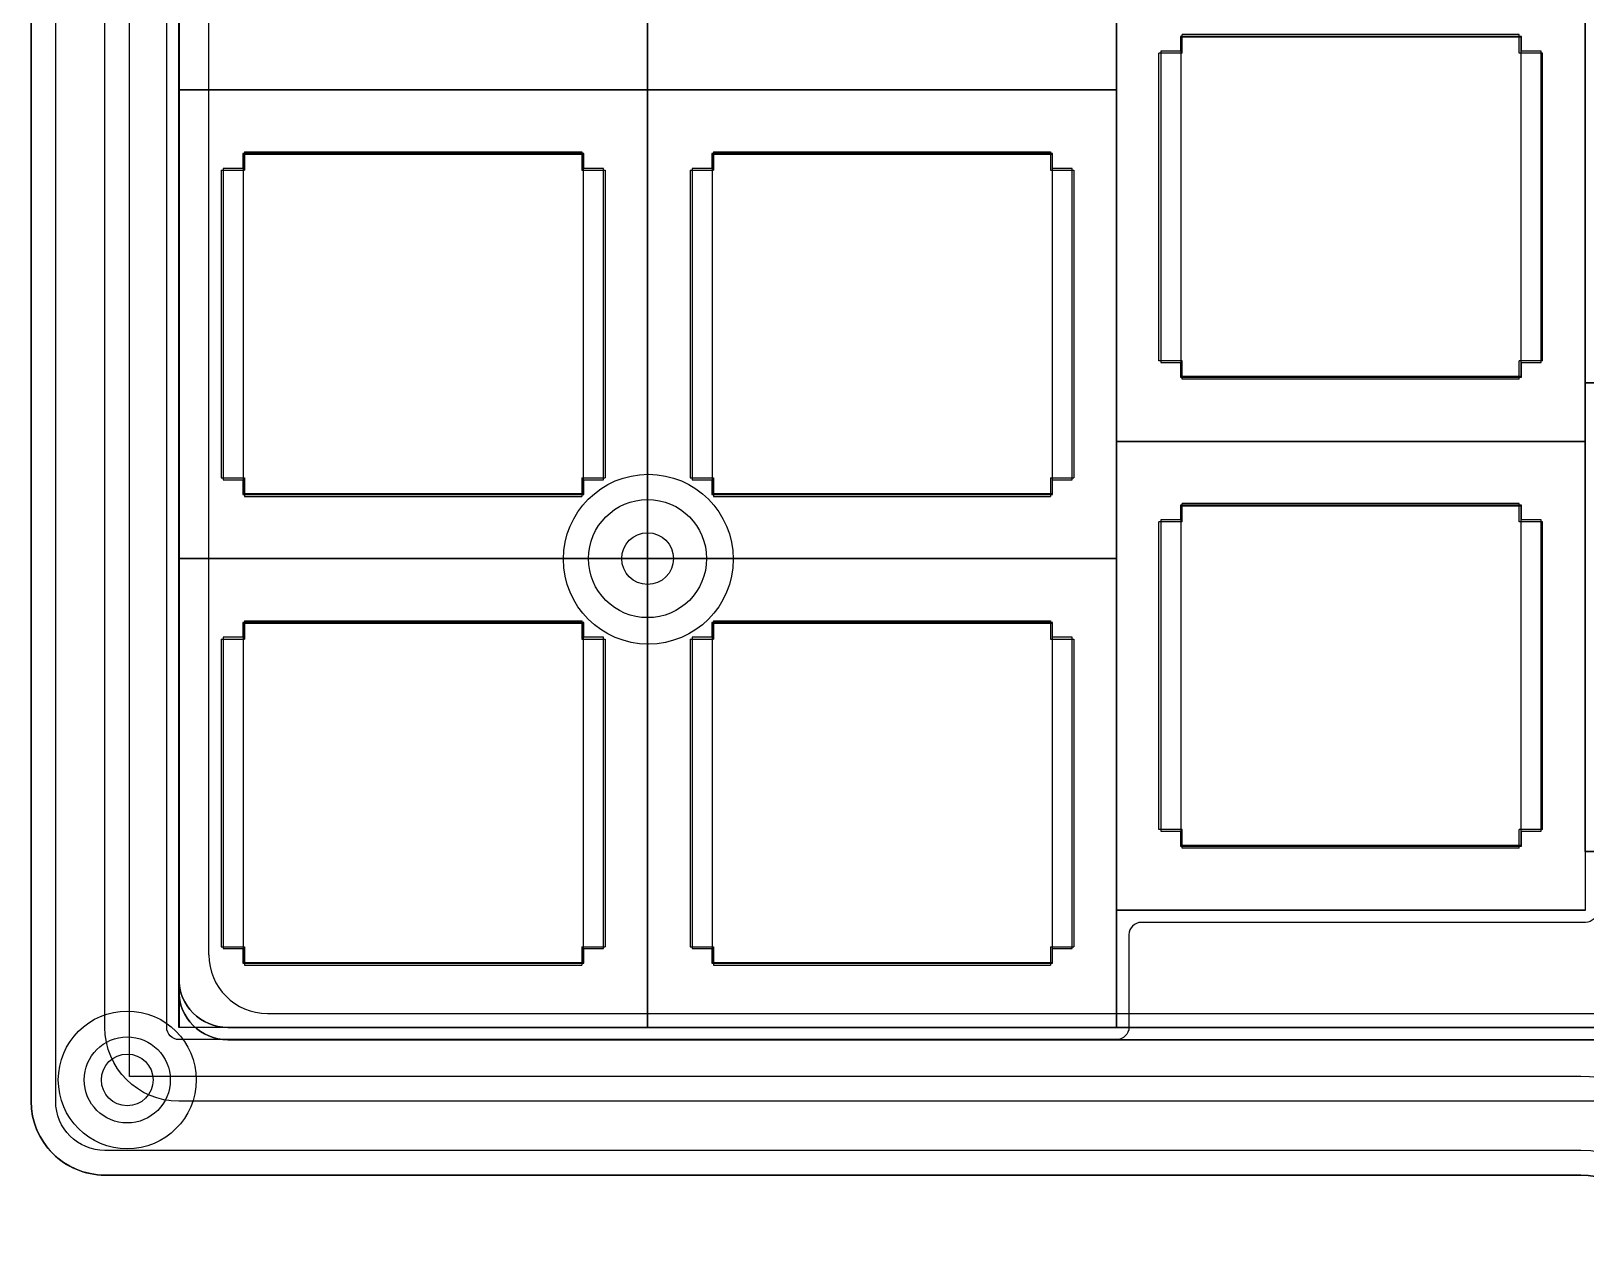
# Model space of a CAD drawing. Extents: x 39 to 193, y 68 to 203.
# Drawn here: x 38.8 to 102, y 99.2 to 148.7 of the extents above; entities that cross this region are included whole.
import ezdxf

# ---------------------------------------------------------------- set-up
doc = ezdxf.new("R2010")
doc.units = 0
doc.layers.add('iris-plate-design-rev2-and-rev3', color=7, linetype='CONTINUOUS')

msp = doc.modelspace()

# ---------------------------------------------------------------- linework, layer by layer
at = {"layer": 'iris-plate-design-rev2-and-rev3', "color": 4}
for p, q in [((38.801462, 186.715254), (38.801462, 105.215828)), ((38.801462, 186.715254), (38.801462, 105.215828)), ((41.801449, 108.215815), (41.801449, 184.415813)), ((44.801507, 109.712334), (44.801507, 182.877032)), ((85.512343, 148.483175), (85.512343, 147.8831)), ((99.362399, 148.483175), (85.512343, 148.483175)), ((85.512343, 148.483175), (85.512343, 147.8831)), ((99.362399, 148.483175), (85.512343, 148.483175)), ((85.512343, 148.483175), (85.512343, 147.8831)), ((99.362399, 148.483175), (85.512343, 148.483175)), ((85.512343, 148.483175), (85.512343, 147.8831)), ((99.362399, 148.483175), (85.512343, 148.483175)), ((99.362399, 147.8831), (99.362399, 148.483175)), ((99.362399, 147.8831), (99.362399, 148.483175)), ((99.362399, 147.8831), (99.362399, 148.483175)), ((99.362399, 147.8831), (99.362399, 148.483175)), ((85.512343, 147.8831), (84.712243, 147.8831)), ((84.712243, 147.8831), (84.712243, 135.233195)), ((85.512343, 147.8831), (84.712243, 147.8831)), ((84.712243, 147.8831), (84.712243, 135.233195)), ((85.512343, 147.8831), (84.712243, 147.8831)), ((84.712243, 147.8831), (84.712243, 135.233195)), ((85.512343, 147.8831), (84.712243, 147.8831)), ((84.712243, 147.8831), (84.712243, 135.233195)), ((100.162499, 147.8831), (99.362399, 147.8831)), ((100.162499, 147.8831), (99.362399, 147.8831)), ((100.162499, 147.8831), (99.362399, 147.8831)), ((100.162499, 147.8831), (99.362399, 147.8831)), ((100.162499, 135.233195), (100.162499, 147.8831)), ((100.162499, 135.233195), (100.162499, 147.8831)), ((100.162499, 135.233195), (100.162499, 147.8831)), ((100.162499, 135.233195), (100.162499, 147.8831)), ((47.412344, 143.721169), (47.412344, 143.121094)), ((61.2624, 143.721169), (47.412344, 143.721169)), ((47.412344, 143.721169), (47.412344, 143.121094)), ((61.2624, 143.721169), (47.412344, 143.721169)), ((47.412344, 143.721169), (47.412344, 143.121094)), ((61.2624, 143.721169), (47.412344, 143.721169)), ((47.412344, 143.721169), (47.412344, 143.121094)), ((61.2624, 143.721169), (47.412344, 143.721169)), ((61.2624, 143.121094), (61.2624, 143.721169)), ((61.2624, 143.121094), (61.2624, 143.721169)), ((61.2624, 143.121094), (61.2624, 143.721169)), ((61.2624, 143.121094), (61.2624, 143.721169)), ((66.462344, 143.721169), (66.462344, 143.121094)), ((80.312399, 143.721169), (66.462344, 143.721169)), ((66.462344, 143.721169), (66.462344, 143.121094)), ((80.312399, 143.721169), (66.462344, 143.721169)), ((66.462344, 143.721169), (66.462344, 143.121094)), ((80.312399, 143.721169), (66.462344, 143.721169)), ((66.462344, 143.721169), (66.462344, 143.121094)), ((80.312399, 143.721169), (66.462344, 143.721169)), ((80.312399, 143.121094), (80.312399, 143.721169)), ((80.312399, 143.121094), (80.312399, 143.721169)), ((80.312399, 143.121094), (80.312399, 143.721169)), ((80.312399, 143.121094), (80.312399, 143.721169)), ((47.412344, 143.121094), (46.612244, 143.121094)), ((46.612244, 143.121094), (46.612244, 130.471189)), ((47.412344, 143.121094), (46.612244, 143.121094)), ((46.612244, 143.121094), (46.612244, 130.471189)), ((47.412344, 143.121094), (46.612244, 143.121094)), ((46.612244, 143.121094), (46.612244, 130.471189)), ((47.412344, 143.121094), (46.612244, 143.121094)), ((46.612244, 143.121094), (46.612244, 130.471189)), ((62.0625, 143.121094), (61.2624, 143.121094)), ((62.0625, 143.121094), (61.2624, 143.121094)), ((62.0625, 143.121094), (61.2624, 143.121094)), ((62.0625, 143.121094), (61.2624, 143.121094)), ((62.0625, 130.471189), (62.0625, 143.121094)), ((62.0625, 130.471189), (62.0625, 143.121094)), ((62.0625, 130.471189), (62.0625, 143.121094)), ((62.0625, 130.471189), (62.0625, 143.121094)), ((66.462344, 143.121094), (65.662244, 143.121094)), ((65.662244, 143.121094), (65.662244, 130.471189)), ((66.462344, 143.121094), (65.662244, 143.121094)), ((65.662244, 143.121094), (65.662244, 130.471189)), ((66.462344, 143.121094), (65.662244, 143.121094)), ((65.662244, 143.121094), (65.662244, 130.471189)), ((66.462344, 143.121094), (65.662244, 143.121094)), ((65.662244, 143.121094), (65.662244, 130.471189)), ((81.112499, 143.121094), (80.312399, 143.121094)), ((81.112499, 143.121094), (80.312399, 143.121094)), ((81.112499, 143.121094), (80.312399, 143.121094)), ((81.112499, 143.121094), (80.312399, 143.121094)), ((81.112499, 130.471189), (81.112499, 143.121094)), ((81.112499, 130.471189), (81.112499, 143.121094)), ((81.112499, 130.471189), (81.112499, 143.121094)), ((81.112499, 130.471189), (81.112499, 143.121094)), ((84.712243, 135.233195), (85.512343, 135.233195)), ((84.712243, 135.233195), (85.512343, 135.233195)), ((84.712243, 135.233195), (85.512343, 135.233195)), ((84.712243, 135.233195), (85.512343, 135.233195)), ((85.512343, 135.233195), (85.512343, 134.63312)), ((85.512343, 135.233195), (85.512343, 134.63312)), ((85.512343, 135.233195), (85.512343, 134.63312)), ((85.512343, 135.233195), (85.512343, 134.63312)), ((99.362399, 134.63312), (99.362399, 135.233195)), ((99.362399, 135.233195), (100.162499, 135.233195)), ((99.362399, 134.63312), (99.362399, 135.233195)), ((99.362399, 135.233195), (100.162499, 135.233195)), ((99.362399, 134.63312), (99.362399, 135.233195)), ((99.362399, 135.233195), (100.162499, 135.233195)), ((99.362399, 134.63312), (99.362399, 135.233195)), ((99.362399, 135.233195), (100.162499, 135.233195)), ((85.512343, 134.63312), (99.362399, 134.63312)), ((85.512343, 134.63312), (99.362399, 134.63312)), ((85.512343, 134.63312), (99.362399, 134.63312)), ((85.512343, 134.63312), (99.362399, 134.63312)), ((46.612244, 130.471189), (47.412344, 130.471189)), ((46.612244, 130.471189), (47.412344, 130.471189)), ((46.612244, 130.471189), (47.412344, 130.471189)), ((46.612244, 130.471189), (47.412344, 130.471189)), ((47.412344, 130.471189), (47.412344, 129.871114)), ((47.412344, 130.471189), (47.412344, 129.871114)), ((47.412344, 130.471189), (47.412344, 129.871114)), ((47.412344, 130.471189), (47.412344, 129.871114)), ((61.2624, 129.871114), (61.2624, 130.471189)), ((61.2624, 130.471189), (62.0625, 130.471189)), ((61.2624, 129.871114), (61.2624, 130.471189)), ((61.2624, 130.471189), (62.0625, 130.471189)), ((61.2624, 129.871114), (61.2624, 130.471189)), ((61.2624, 130.471189), (62.0625, 130.471189)), ((61.2624, 129.871114), (61.2624, 130.471189)), ((61.2624, 130.471189), (62.0625, 130.471189)), ((65.662244, 130.471189), (66.462344, 130.471189)), ((65.662244, 130.471189), (66.462344, 130.471189)), ((65.662244, 130.471189), (66.462344, 130.471189)), ((65.662244, 130.471189), (66.462344, 130.471189)), ((66.462344, 130.471189), (66.462344, 129.871114)), ((66.462344, 130.471189), (66.462344, 129.871114)), ((66.462344, 130.471189), (66.462344, 129.871114)), ((66.462344, 130.471189), (66.462344, 129.871114)), ((80.312399, 129.871114), (80.312399, 130.471189)), ((80.312399, 130.471189), (81.112499, 130.471189)), ((80.312399, 129.871114), (80.312399, 130.471189)), ((80.312399, 130.471189), (81.112499, 130.471189)), ((80.312399, 129.871114), (80.312399, 130.471189)), ((80.312399, 130.471189), (81.112499, 130.471189)), ((80.312399, 129.871114), (80.312399, 130.471189)), ((80.312399, 130.471189), (81.112499, 130.471189)), ((47.412344, 129.871114), (61.2624, 129.871114)), ((47.412344, 129.871114), (61.2624, 129.871114)), ((47.412344, 129.871114), (61.2624, 129.871114)), ((47.412344, 129.871114), (61.2624, 129.871114)), ((66.462344, 129.871114), (80.312399, 129.871114)), ((66.462344, 129.871114), (80.312399, 129.871114)), ((66.462344, 129.871114), (80.312399, 129.871114)), ((66.462344, 129.871114), (80.312399, 129.871114)), ((85.512343, 129.433176), (85.512343, 128.833101)), ((99.362399, 129.433176), (85.512343, 129.433176)), ((85.512343, 129.433176), (85.512343, 128.833101)), ((99.362399, 129.433176), (85.512343, 129.433176)), ((85.512343, 129.433176), (85.512343, 128.833101)), ((99.362399, 129.433176), (85.512343, 129.433176)), ((85.512343, 129.433176), (85.512343, 128.833101)), ((99.362399, 129.433176), (85.512343, 129.433176)), ((99.362399, 128.833101), (99.362399, 129.433176)), ((99.362399, 128.833101), (99.362399, 129.433176)), ((99.362399, 128.833101), (99.362399, 129.433176)), ((99.362399, 128.833101), (99.362399, 129.433176)), ((85.512343, 128.833101), (84.712243, 128.833101)), ((84.712243, 128.833101), (84.712243, 116.183195)), ((85.512343, 128.833101), (84.712243, 128.833101)), ((84.712243, 128.833101), (84.712243, 116.183195)), ((85.512343, 128.833101), (84.712243, 128.833101)), ((84.712243, 128.833101), (84.712243, 116.183195)), ((85.512343, 128.833101), (84.712243, 128.833101)), ((84.712243, 128.833101), (84.712243, 116.183195)), ((100.162499, 128.833101), (99.362399, 128.833101)), ((100.162499, 128.833101), (99.362399, 128.833101)), ((100.162499, 128.833101), (99.362399, 128.833101)), ((100.162499, 128.833101), (99.362399, 128.833101)), ((100.162499, 116.183195), (100.162499, 128.833101)), ((100.162499, 116.183195), (100.162499, 128.833101)), ((100.162499, 116.183195), (100.162499, 128.833101)), ((100.162499, 116.183195), (100.162499, 128.833101)), ((47.412344, 124.67117), (47.412344, 124.071095)), ((61.2624, 124.67117), (47.412344, 124.67117)), ((47.412344, 124.67117), (47.412344, 124.071095)), ((61.2624, 124.67117), (47.412344, 124.67117)), ((47.412344, 124.67117), (47.412344, 124.071095)), ((61.2624, 124.67117), (47.412344, 124.67117)), ((47.412344, 124.67117), (47.412344, 124.071095)), ((61.2624, 124.67117), (47.412344, 124.67117)), ((61.2624, 124.071095), (61.2624, 124.67117)), ((61.2624, 124.071095), (61.2624, 124.67117)), ((61.2624, 124.071095), (61.2624, 124.67117)), ((61.2624, 124.071095), (61.2624, 124.67117)), ((66.462344, 124.67117), (66.462344, 124.071095)), ((80.312399, 124.67117), (66.462344, 124.67117)), ((66.462344, 124.67117), (66.462344, 124.071095)), ((80.312399, 124.67117), (66.462344, 124.67117)), ((66.462344, 124.67117), (66.462344, 124.071095)), ((80.312399, 124.67117), (66.462344, 124.67117)), ((66.462344, 124.67117), (66.462344, 124.071095)), ((80.312399, 124.67117), (66.462344, 124.67117)), ((80.312399, 124.071095), (80.312399, 124.67117)), ((80.312399, 124.071095), (80.312399, 124.67117)), ((80.312399, 124.071095), (80.312399, 124.67117)), ((80.312399, 124.071095), (80.312399, 124.67117)), ((47.412344, 124.071095), (46.612244, 124.071095)), ((46.612244, 124.071095), (46.612244, 111.421189)), ((47.412344, 124.071095), (46.612244, 124.071095)), ((46.612244, 124.071095), (46.612244, 111.421189)), ((47.412344, 124.071095), (46.612244, 124.071095)), ((46.612244, 124.071095), (46.612244, 111.421189)), ((47.412344, 124.071095), (46.612244, 124.071095)), ((46.612244, 124.071095), (46.612244, 111.421189)), ((62.0625, 124.071095), (61.2624, 124.071095)), ((62.0625, 124.071095), (61.2624, 124.071095)), ((62.0625, 124.071095), (61.2624, 124.071095)), ((62.0625, 124.071095), (61.2624, 124.071095)), ((62.0625, 111.421189), (62.0625, 124.071095)), ((62.0625, 111.421189), (62.0625, 124.071095)), ((62.0625, 111.421189), (62.0625, 124.071095)), ((62.0625, 111.421189), (62.0625, 124.071095)), ((66.462344, 124.071095), (65.662244, 124.071095)), ((65.662244, 124.071095), (65.662244, 111.421189)), ((66.462344, 124.071095), (65.662244, 124.071095)), ((65.662244, 124.071095), (65.662244, 111.421189)), ((66.462344, 124.071095), (65.662244, 124.071095)), ((65.662244, 124.071095), (65.662244, 111.421189)), ((66.462344, 124.071095), (65.662244, 124.071095)), ((65.662244, 124.071095), (65.662244, 111.421189)), ((81.112499, 124.071095), (80.312399, 124.071095)), ((81.112499, 124.071095), (80.312399, 124.071095)), ((81.112499, 124.071095), (80.312399, 124.071095)), ((81.112499, 124.071095), (80.312399, 124.071095)), ((81.112499, 111.421189), (81.112499, 124.071095)), ((81.112499, 111.421189), (81.112499, 124.071095)), ((81.112499, 111.421189), (81.112499, 124.071095)), ((81.112499, 111.421189), (81.112499, 124.071095)), ((84.712243, 116.183195), (85.512343, 116.183195)), ((84.712243, 116.183195), (85.512343, 116.183195)), ((84.712243, 116.183195), (85.512343, 116.183195)), ((84.712243, 116.183195), (85.512343, 116.183195)), ((85.512343, 116.183195), (85.512343, 115.58312)), ((85.512343, 116.183195), (85.512343, 115.58312)), ((85.512343, 116.183195), (85.512343, 115.58312)), ((85.512343, 116.183195), (85.512343, 115.58312)), ((99.362399, 115.58312), (99.362399, 116.183195)), ((99.362399, 116.183195), (100.162499, 116.183195)), ((99.362399, 115.58312), (99.362399, 116.183195)), ((99.362399, 116.183195), (100.162499, 116.183195)), ((99.362399, 115.58312), (99.362399, 116.183195)), ((99.362399, 116.183195), (100.162499, 116.183195)), ((99.362399, 115.58312), (99.362399, 116.183195)), ((99.362399, 116.183195), (100.162499, 116.183195)), ((85.512343, 115.58312), (99.362399, 115.58312)), ((85.512343, 115.58312), (99.362399, 115.58312)), ((85.512343, 115.58312), (99.362399, 115.58312)), ((85.512343, 115.58312), (99.362399, 115.58312)), ((46.612244, 111.421189), (47.412344, 111.421189)), ((46.612244, 111.421189), (47.412344, 111.421189)), ((46.612244, 111.421189), (47.412344, 111.421189)), ((46.612244, 111.421189), (47.412344, 111.421189)), ((47.412344, 111.421189), (47.412344, 110.821114)), ((47.412344, 111.421189), (47.412344, 110.821114)), ((47.412344, 111.421189), (47.412344, 110.821114)), ((47.412344, 111.421189), (47.412344, 110.821114)), ((61.2624, 110.821114), (61.2624, 111.421189)), ((61.2624, 111.421189), (62.0625, 111.421189)), ((61.2624, 110.821114), (61.2624, 111.421189)), ((61.2624, 111.421189), (62.0625, 111.421189)), ((61.2624, 110.821114), (61.2624, 111.421189)), ((61.2624, 111.421189), (62.0625, 111.421189)), ((61.2624, 110.821114), (61.2624, 111.421189)), ((61.2624, 111.421189), (62.0625, 111.421189)), ((65.662244, 111.421189), (66.462344, 111.421189)), ((65.662244, 111.421189), (66.462344, 111.421189)), ((65.662244, 111.421189), (66.462344, 111.421189)), ((65.662244, 111.421189), (66.462344, 111.421189)), ((66.462344, 111.421189), (66.462344, 110.821114)), ((66.462344, 111.421189), (66.462344, 110.821114)), ((66.462344, 111.421189), (66.462344, 110.821114)), ((66.462344, 111.421189), (66.462344, 110.821114)), ((80.312399, 110.821114), (80.312399, 111.421189)), ((80.312399, 111.421189), (81.112499, 111.421189)), ((80.312399, 110.821114), (80.312399, 111.421189)), ((80.312399, 111.421189), (81.112499, 111.421189)), ((80.312399, 110.821114), (80.312399, 111.421189)), ((80.312399, 111.421189), (81.112499, 111.421189)), ((80.312399, 110.821114), (80.312399, 111.421189)), ((80.312399, 111.421189), (81.112499, 111.421189)), ((47.412344, 110.821114), (61.2624, 110.821114)), ((47.412344, 110.821114), (61.2624, 110.821114)), ((47.412344, 110.821114), (61.2624, 110.821114)), ((47.412344, 110.821114), (61.2624, 110.821114)), ((66.462344, 110.821114), (80.312399, 110.821114)), ((66.462344, 110.821114), (80.312399, 110.821114)), ((66.462344, 110.821114), (80.312399, 110.821114)), ((66.462344, 110.821114), (80.312399, 110.821114)), ((108.774933, 107.715965), (46.797876, 107.715965)), ((44.458148, 106.082921), (44.458148, 106.082921)), ((104.771223, 105.215793), (44.801471, 105.215793)), ((41.801485, 102.215806), (101.772294, 102.215806)), ((41.801485, 102.215806), (101.772294, 102.215806))]:
    msp.add_line(p, q, dxfattribs=at)
at = {"layer": 'iris-plate-design-rev2-and-rev3', "color": 1}
for p, q in [((38.801462, 186.715254), (38.801462, 105.215828)), ((38.801498, 105.215864), (38.801498, 186.715289)), ((44.801507, 182.877032), (44.801507, 109.712334)), ((44.801507, 182.877032), (44.801507, 110.21222)), ((64.902784, 127.26458), (64.902784, 127.26458)), ((46.797876, 108.215851), (108.774933, 108.215851)), ((46.797876, 107.715965), (108.774933, 107.715965)), ((43.758166, 106.082921), (43.758166, 106.082921)), ((43.758166, 106.082921), (43.758166, 106.082921)), ((41.801485, 102.215806), (101.772294, 102.215806)), ((101.772329, 102.215842), (41.80152, 102.215842))]:
    msp.add_line(p, q, dxfattribs=at)
at = {"layer": 'iris-plate-design-rev2-and-rev3', "color": 5}
for p, q in [((38.801709, 186.715289), (38.801709, 145.965577)), ((44.31238, 108.221072), (44.31238, 184.42107)), ((44.801401, 146.544485), (44.801401, 182.876715)), ((44.801366, 146.315991), (44.801366, 165.36599)), ((44.812407, 165.370964), (44.812407, 146.320965)), ((63.851365, 146.315991), (63.851365, 165.36599)), ((63.851365, 165.36599), (63.851365, 146.315991)), ((82.901365, 165.36599), (82.901365, 146.315991)), ((101.951364, 134.409741), (101.951364, 153.459741)), ((82.901365, 132.028491), (82.901365, 151.078491)), ((101.951364, 151.078491), (101.951364, 132.028491)), ((85.512343, 148.483175), (85.512343, 147.8831)), ((99.362399, 148.483175), (85.512343, 148.483175)), ((85.512343, 148.483175), (85.512343, 147.8831)), ((99.362399, 148.483175), (85.512343, 148.483175)), ((99.362399, 147.8831), (99.362399, 148.483175)), ((99.362399, 147.8831), (99.362399, 148.483175)), ((85.512343, 147.8831), (84.712243, 147.8831)), ((84.712243, 147.8831), (84.712243, 135.233195)), ((85.512343, 147.8831), (84.712243, 147.8831)), ((84.712243, 147.8831), (84.712243, 135.233195)), ((85.53732, 134.658097), (85.53732, 148.458057)), ((85.53732, 148.458057), (99.337281, 148.458057)), ((99.337281, 148.458057), (99.337281, 134.658097)), ((100.162499, 147.8831), (99.362399, 147.8831)), ((100.162499, 147.8831), (99.362399, 147.8831)), ((100.162499, 135.233195), (100.162499, 147.8831)), ((100.162499, 135.233195), (100.162499, 147.8831)), ((38.801709, 145.965577), (38.801709, 105.215864)), ((63.851365, 146.315991), (44.801366, 146.315991)), ((44.801366, 127.265991), (44.801366, 146.315991)), ((44.801366, 146.315991), (63.851365, 146.315991)), ((44.801401, 110.212255), (44.801401, 146.544485)), ((44.812407, 146.320965), (44.812407, 127.270965)), ((82.901365, 146.315991), (63.851365, 146.315991)), ((63.851365, 127.265991), (63.851365, 146.315991)), ((63.851365, 146.315991), (82.901365, 146.315991)), ((63.851365, 146.315991), (63.851365, 127.265991)), ((82.901365, 146.315991), (82.901365, 127.265991)), ((47.412344, 143.721169), (47.412344, 143.121094)), ((61.2624, 143.721169), (47.412344, 143.721169)), ((47.412344, 143.721169), (47.412344, 143.121094)), ((61.2624, 143.721169), (47.412344, 143.721169)), ((47.437321, 129.896302), (47.437321, 143.696263)), ((47.437321, 143.696263), (61.237282, 143.696263)), ((61.237282, 143.696263), (61.237282, 129.896302)), ((61.2624, 143.121094), (61.2624, 143.721169)), ((61.2624, 143.121094), (61.2624, 143.721169)), ((66.462344, 143.721169), (66.462344, 143.121094)), ((80.312399, 143.721169), (66.462344, 143.721169)), ((66.462344, 143.721169), (66.462344, 143.121094)), ((80.312399, 143.721169), (66.462344, 143.721169)), ((66.487321, 129.896302), (66.487321, 143.696263)), ((66.487321, 143.696263), (80.287281, 143.696263)), ((80.287281, 143.696263), (80.287281, 129.896302)), ((80.312399, 143.121094), (80.312399, 143.721169)), ((80.312399, 143.121094), (80.312399, 143.721169)), ((47.412344, 143.121094), (46.612244, 143.121094)), ((46.612244, 143.121094), (46.612244, 130.471189)), ((47.412344, 143.121094), (46.612244, 143.121094)), ((46.612244, 143.121094), (46.612244, 130.471189)), ((62.0625, 143.121094), (61.2624, 143.121094)), ((62.0625, 143.121094), (61.2624, 143.121094)), ((62.0625, 130.471189), (62.0625, 143.121094)), ((62.0625, 130.471189), (62.0625, 143.121094)), ((66.462344, 143.121094), (65.662244, 143.121094)), ((65.662244, 143.121094), (65.662244, 130.471189)), ((66.462344, 143.121094), (65.662244, 143.121094)), ((65.662244, 143.121094), (65.662244, 130.471189)), ((81.112499, 143.121094), (80.312399, 143.121094)), ((81.112499, 143.121094), (80.312399, 143.121094)), ((81.112499, 130.471189), (81.112499, 143.121094)), ((81.112499, 130.471189), (81.112499, 143.121094)), ((84.712243, 135.233195), (85.512343, 135.233195)), ((84.712243, 135.233195), (85.512343, 135.233195)), ((85.512343, 135.233195), (85.512343, 134.63312)), ((85.512343, 135.233195), (85.512343, 134.63312)), ((99.362399, 134.63312), (99.362399, 135.233195)), ((99.362399, 135.233195), (100.162499, 135.233195)), ((99.362399, 134.63312), (99.362399, 135.233195)), ((99.362399, 135.233195), (100.162499, 135.233195)), ((85.512343, 134.63312), (99.362399, 134.63312)), ((85.512343, 134.63312), (99.362399, 134.63312)), ((99.337281, 134.658097), (85.53732, 134.658097)), ((121.001364, 134.409741), (101.951364, 134.409741)), ((101.951364, 115.359742), (101.951364, 134.409741)), ((101.951364, 134.409741), (121.001364, 134.409741)), ((101.951364, 132.028491), (82.901365, 132.028491)), ((82.901365, 112.978492), (82.901365, 132.028491)), ((82.901365, 132.028491), (101.951364, 132.028491)), ((101.951364, 132.028491), (101.951364, 112.978492)), ((46.612244, 130.471189), (47.412344, 130.471189)), ((46.612244, 130.471189), (47.412344, 130.471189)), ((47.412344, 130.471189), (47.412344, 129.871114)), ((47.412344, 130.471189), (47.412344, 129.871114)), ((61.2624, 129.871114), (61.2624, 130.471189)), ((61.2624, 130.471189), (62.0625, 130.471189)), ((61.2624, 129.871114), (61.2624, 130.471189)), ((61.2624, 130.471189), (62.0625, 130.471189)), ((65.662244, 130.471189), (66.462344, 130.471189)), ((65.662244, 130.471189), (66.462344, 130.471189)), ((66.462344, 130.471189), (66.462344, 129.871114)), ((66.462344, 130.471189), (66.462344, 129.871114)), ((80.312399, 129.871114), (80.312399, 130.471189)), ((80.312399, 130.471189), (81.112499, 130.471189)), ((80.312399, 129.871114), (80.312399, 130.471189)), ((80.312399, 130.471189), (81.112499, 130.471189)), ((47.412344, 129.871114), (61.2624, 129.871114)), ((47.412344, 129.871114), (61.2624, 129.871114)), ((61.237282, 129.896302), (47.437321, 129.896302)), ((66.462344, 129.871114), (80.312399, 129.871114)), ((66.462344, 129.871114), (80.312399, 129.871114)), ((80.287281, 129.896302), (66.487321, 129.896302)), ((85.512343, 129.433176), (85.512343, 128.833101)), ((99.362399, 129.433176), (85.512343, 129.433176)), ((85.512343, 129.433176), (85.512343, 128.833101)), ((99.362399, 129.433176), (85.512343, 129.433176)), ((85.53732, 115.608097), (85.53732, 129.408058)), ((85.53732, 129.408058), (99.337281, 129.408058)), ((99.337281, 129.408058), (99.337281, 115.608097)), ((99.362399, 128.833101), (99.362399, 129.433176)), ((99.362399, 128.833101), (99.362399, 129.433176)), ((85.512343, 128.833101), (84.712243, 128.833101)), ((84.712243, 128.833101), (84.712243, 116.183195)), ((85.512343, 128.833101), (84.712243, 128.833101)), ((84.712243, 128.833101), (84.712243, 116.183195)), ((100.162499, 128.833101), (99.362399, 128.833101)), ((100.162499, 128.833101), (99.362399, 128.833101)), ((100.162499, 116.183195), (100.162499, 128.833101)), ((100.162499, 116.183195), (100.162499, 128.833101)), ((44.801366, 108.215992), (44.801366, 127.265991)), ((44.801366, 127.265991), (63.851365, 127.265991)), ((63.851365, 127.265991), (44.801366, 127.265991)), ((44.812407, 127.270965), (44.812407, 108.220966)), ((63.851365, 127.265991), (63.851365, 108.215992)), ((82.901365, 127.265991), (63.851365, 127.265991)), ((63.851365, 108.215992), (63.851365, 127.265991)), ((63.851365, 127.265991), (82.901365, 127.265991)), ((82.901365, 127.265991), (82.901365, 108.215992)), ((47.412344, 124.67117), (47.412344, 124.071095)), ((61.2624, 124.67117), (47.412344, 124.67117)), ((47.412344, 124.67117), (47.412344, 124.071095)), ((61.2624, 124.67117), (47.412344, 124.67117)), ((47.437321, 110.846303), (47.437321, 124.646264)), ((47.437321, 124.646264), (61.237282, 124.646264)), ((61.237282, 124.646264), (61.237282, 110.846303)), ((61.2624, 124.071095), (61.2624, 124.67117)), ((61.2624, 124.071095), (61.2624, 124.67117)), ((66.462344, 124.67117), (66.462344, 124.071095)), ((80.312399, 124.67117), (66.462344, 124.67117)), ((66.462344, 124.67117), (66.462344, 124.071095)), ((80.312399, 124.67117), (66.462344, 124.67117)), ((66.487321, 110.846303), (66.487321, 124.646264)), ((66.487321, 124.646264), (80.287281, 124.646264)), ((80.287281, 124.646264), (80.287281, 110.846303)), ((80.312399, 124.071095), (80.312399, 124.67117)), ((80.312399, 124.071095), (80.312399, 124.67117)), ((47.412344, 124.071095), (46.612244, 124.071095)), ((46.612244, 124.071095), (46.612244, 111.421189)), ((47.412344, 124.071095), (46.612244, 124.071095)), ((46.612244, 124.071095), (46.612244, 111.421189)), ((62.0625, 124.071095), (61.2624, 124.071095)), ((62.0625, 124.071095), (61.2624, 124.071095)), ((62.0625, 111.421189), (62.0625, 124.071095)), ((62.0625, 111.421189), (62.0625, 124.071095)), ((66.462344, 124.071095), (65.662244, 124.071095)), ((65.662244, 124.071095), (65.662244, 111.421189)), ((66.462344, 124.071095), (65.662244, 124.071095)), ((65.662244, 124.071095), (65.662244, 111.421189)), ((81.112499, 124.071095), (80.312399, 124.071095)), ((81.112499, 124.071095), (80.312399, 124.071095)), ((81.112499, 111.421189), (81.112499, 124.071095)), ((81.112499, 111.421189), (81.112499, 124.071095)), ((84.712243, 116.183195), (85.512343, 116.183195)), ((84.712243, 116.183195), (85.512343, 116.183195)), ((85.512343, 116.183195), (85.512343, 115.58312)), ((85.512343, 116.183195), (85.512343, 115.58312)), ((99.362399, 115.58312), (99.362399, 116.183195)), ((99.362399, 116.183195), (100.162499, 116.183195)), ((99.362399, 115.58312), (99.362399, 116.183195)), ((99.362399, 116.183195), (100.162499, 116.183195)), ((85.512343, 115.58312), (99.362399, 115.58312)), ((85.512343, 115.58312), (99.362399, 115.58312)), ((99.337281, 115.608097), (85.53732, 115.608097)), ((121.001364, 115.359742), (101.951364, 115.359742)), ((101.962406, 112.983113), (101.962406, 115.364363)), ((101.962406, 115.364363), (121.012406, 115.364363)), ((101.951364, 112.978492), (82.901365, 112.978492)), ((82.912407, 108.220966), (82.912407, 112.983113)), ((82.912407, 112.983113), (101.962406, 112.983113)), ((101.962618, 112.48298), (83.91239, 112.48298)), ((83.412504, 111.983094), (83.412504, 108.221072)), ((46.612244, 111.421189), (47.412344, 111.421189)), ((46.612244, 111.421189), (47.412344, 111.421189)), ((47.412344, 111.421189), (47.412344, 110.821114)), ((47.412344, 111.421189), (47.412344, 110.821114)), ((61.2624, 110.821114), (61.2624, 111.421189)), ((61.2624, 111.421189), (62.0625, 111.421189)), ((61.2624, 110.821114), (61.2624, 111.421189)), ((61.2624, 111.421189), (62.0625, 111.421189)), ((65.662244, 111.421189), (66.462344, 111.421189)), ((65.662244, 111.421189), (66.462344, 111.421189)), ((66.462344, 111.421189), (66.462344, 110.821114)), ((66.462344, 111.421189), (66.462344, 110.821114)), ((80.312399, 110.821114), (80.312399, 111.421189)), ((80.312399, 111.421189), (81.112499, 111.421189)), ((80.312399, 110.821114), (80.312399, 111.421189)), ((80.312399, 111.421189), (81.112499, 111.421189)), ((47.412344, 110.821114), (61.2624, 110.821114)), ((47.412344, 110.821114), (61.2624, 110.821114)), ((61.237282, 110.846303), (47.437321, 110.846303)), ((66.462344, 110.821114), (80.312399, 110.821114)), ((66.462344, 110.821114), (80.312399, 110.821114)), ((80.287281, 110.846303), (66.487321, 110.846303)), ((44.31238, 108.221072), (44.31238, 108.221072)), ((63.851365, 108.215992), (44.801366, 108.215992)), ((44.812407, 108.220966), (63.862407, 108.220966)), ((77.786475, 108.215886), (46.79777, 108.215886)), ((82.901365, 108.215992), (63.851365, 108.215992)), ((63.862407, 108.220966), (82.912407, 108.220966)), ((108.774827, 108.215886), (77.786475, 108.215886)), ((82.912618, 107.721186), (44.812266, 107.721186)), ((41.801731, 102.215842), (71.787136, 102.215842)), ((71.787136, 102.215842), (101.772541, 102.215842))]:
    msp.add_line(p, q, dxfattribs=at)
at = {"layer": 'iris-plate-design-rev2-and-rev3', "color": 2}
for p, q in [((39.801623, 105.215828), (39.801623, 186.715254)), ((101.772329, 103.215931), (41.80152, 103.215931))]:
    msp.add_line(p, q, dxfattribs=at)
at = {"layer": 'iris-plate-design-rev2-and-rev3', "color": 3}
for p, q in [((42.801574, 106.215953), (42.801574, 185.948668)), ((46.022541, 111.168354), (46.022541, 180.223191)), ((99.275615, 148.55359), (85.577255, 148.55359)), ((85.577396, 147.80429), (85.577396, 148.55359)), ((99.275615, 147.80429), (99.275615, 148.55359)), ((85.577396, 147.80429), (84.627365, 147.80429)), ((84.627436, 135.30241), (84.627436, 147.804149)), ((100.225575, 147.80429), (99.275545, 147.80429)), ((100.225575, 135.30241), (100.225575, 147.804149)), ((47.477397, 143.79109), (47.477397, 143.04179)), ((47.477397, 143.79109), (61.175757, 143.79109)), ((61.175616, 143.79109), (61.175616, 143.04179)), ((66.527396, 143.79109), (66.527396, 143.04179)), ((66.527396, 143.79109), (80.225757, 143.79109)), ((80.225616, 143.79109), (80.225616, 143.04179)), ((46.527437, 143.04179), (47.477467, 143.04179)), ((46.527437, 143.04179), (46.527437, 130.540051)), ((61.175616, 143.04179), (62.125647, 143.04179)), ((62.125576, 143.04179), (62.125576, 130.540051)), ((65.577436, 143.04179), (66.527467, 143.04179)), ((65.577436, 143.04179), (65.577436, 130.540051)), ((80.225616, 143.04179), (81.175646, 143.04179)), ((81.175576, 143.04179), (81.175576, 130.540051)), ((85.577396, 135.30241), (84.627365, 135.30241)), ((85.577396, 134.55311), (85.577396, 135.30241)), ((100.225575, 135.30241), (99.275545, 135.30241)), ((99.275615, 134.55311), (99.275615, 135.30241)), ((99.275615, 134.55311), (85.577255, 134.55311)), ((46.527437, 130.53991), (47.477467, 130.53991)), ((47.477397, 130.53991), (47.477397, 129.79061)), ((61.175616, 130.53991), (61.175616, 129.79061)), ((61.175616, 130.53991), (62.125647, 130.53991)), ((63.883821, 130.690193), (63.883821, 130.690193)), ((65.577436, 130.53991), (66.527467, 130.53991)), ((66.527396, 130.53991), (66.527396, 129.79061)), ((80.225616, 130.53991), (80.225616, 129.79061)), ((80.225616, 130.53991), (81.175646, 130.53991)), ((47.477397, 129.79061), (61.175757, 129.79061)), ((66.527396, 129.79061), (80.225757, 129.79061)), ((99.275615, 129.50359), (85.577255, 129.50359)), ((85.577396, 128.75429), (85.577396, 129.50359)), ((99.275615, 128.75429), (99.275615, 129.50359)), ((85.577396, 128.75429), (84.627365, 128.75429)), ((84.627436, 116.25241), (84.627436, 128.754149)), ((100.225575, 128.75429), (99.275545, 128.75429)), ((100.225575, 116.25241), (100.225575, 128.754149)), ((47.477397, 124.74109), (47.477397, 123.99179)), ((47.477397, 124.74109), (61.175757, 124.74109)), ((61.175616, 124.74109), (61.175616, 123.99179)), ((66.527396, 124.74109), (66.527396, 123.99179)), ((66.527396, 124.74109), (80.225757, 124.74109)), ((80.225616, 124.74109), (80.225616, 123.99179)), ((46.527437, 123.99179), (47.477467, 123.99179)), ((46.527437, 123.99179), (46.527437, 111.490052)), ((61.175616, 123.99179), (62.125647, 123.99179)), ((62.125576, 123.99179), (62.125576, 111.490052)), ((65.577436, 123.99179), (66.527467, 123.99179)), ((65.577436, 123.99179), (65.577436, 111.490052)), ((80.225616, 123.99179), (81.175646, 123.99179)), ((81.175576, 123.99179), (81.175576, 111.490052)), ((85.577396, 116.25241), (84.627365, 116.25241)), ((85.577396, 115.50311), (85.577396, 116.25241)), ((100.225575, 116.25241), (99.275545, 116.25241)), ((99.275615, 115.50311), (99.275615, 116.25241)), ((99.275615, 115.50311), (85.577255, 115.50311)), ((46.527437, 111.489911), (47.477467, 111.489911)), ((47.477397, 111.489911), (47.477397, 110.740611)), ((61.175616, 111.489911), (61.175616, 110.740611)), ((61.175616, 111.489911), (62.125647, 111.489911)), ((65.577436, 111.489911), (66.527467, 111.489911)), ((66.527396, 111.489911), (66.527396, 110.740611)), ((80.225616, 111.489911), (80.225616, 110.740611)), ((80.225616, 111.489911), (81.175646, 111.489911)), ((47.477397, 110.740611), (61.175757, 110.740611)), ((66.527396, 110.740611), (80.225757, 110.740611)), ((48.405061, 108.785834), (109.126229, 108.785834)), ((101.772259, 106.215953), (42.801574, 106.215953)), ((45.508156, 106.082921), (45.508156, 106.082921))]:
    msp.add_line(p, q, dxfattribs=at)
at = {"layer": 'iris-plate-design-rev2-and-rev3', "color": 7}
for p, q in [((46.022541, 111.168354), (46.022541, 180.223191)), ((99.275615, 148.55359), (85.577255, 148.55359)), ((85.577396, 147.80429), (85.577396, 148.55359)), ((99.275615, 147.80429), (99.275615, 148.55359)), ((85.577396, 147.80429), (84.627365, 147.80429)), ((84.627436, 135.30241), (84.627436, 147.804149)), ((100.225575, 147.80429), (99.275545, 147.80429)), ((100.225575, 135.30241), (100.225575, 147.804149)), ((47.477397, 143.79109), (47.477397, 143.04179)), ((47.477397, 143.79109), (61.175757, 143.79109)), ((61.175616, 143.79109), (61.175616, 143.04179)), ((66.527396, 143.79109), (66.527396, 143.04179)), ((66.527396, 143.79109), (80.225757, 143.79109)), ((80.225616, 143.79109), (80.225616, 143.04179)), ((46.527437, 143.04179), (47.477467, 143.04179)), ((46.527437, 143.04179), (46.527437, 130.540051)), ((61.175616, 143.04179), (62.125647, 143.04179)), ((62.125576, 143.04179), (62.125576, 130.540051)), ((65.577436, 143.04179), (66.527467, 143.04179)), ((65.577436, 143.04179), (65.577436, 130.540051)), ((80.225616, 143.04179), (81.175646, 143.04179)), ((81.175576, 143.04179), (81.175576, 130.540051)), ((85.577396, 135.30241), (84.627365, 135.30241)), ((85.577396, 134.55311), (85.577396, 135.30241)), ((100.225575, 135.30241), (99.275545, 135.30241)), ((99.275615, 134.55311), (99.275615, 135.30241)), ((99.275615, 134.55311), (85.577255, 134.55311)), ((46.527437, 130.53991), (47.477467, 130.53991)), ((47.477397, 130.53991), (47.477397, 129.79061)), ((61.175616, 130.53991), (61.175616, 129.79061)), ((61.175616, 130.53991), (62.125647, 130.53991)), ((65.577436, 130.53991), (66.527467, 130.53991)), ((66.527396, 130.53991), (66.527396, 129.79061)), ((80.225616, 130.53991), (80.225616, 129.79061)), ((80.225616, 130.53991), (81.175646, 130.53991)), ((47.477397, 129.79061), (61.175757, 129.79061)), ((66.527396, 129.79061), (80.225757, 129.79061)), ((99.275615, 129.50359), (85.577255, 129.50359)), ((85.577396, 128.75429), (85.577396, 129.50359)), ((99.275615, 128.75429), (99.275615, 129.50359)), ((85.577396, 128.75429), (84.627365, 128.75429)), ((84.627436, 116.25241), (84.627436, 128.754149)), ((100.225575, 128.75429), (99.275545, 128.75429)), ((100.225575, 116.25241), (100.225575, 128.754149)), ((47.477397, 124.74109), (47.477397, 123.99179)), ((47.477397, 124.74109), (61.175757, 124.74109)), ((61.175616, 124.74109), (61.175616, 123.99179)), ((66.527396, 124.74109), (66.527396, 123.99179)), ((66.527396, 124.74109), (80.225757, 124.74109)), ((80.225616, 124.74109), (80.225616, 123.99179)), ((46.527437, 123.99179), (47.477467, 123.99179)), ((46.527437, 123.99179), (46.527437, 111.490052)), ((61.175616, 123.99179), (62.125647, 123.99179)), ((62.125576, 123.99179), (62.125576, 111.490052)), ((65.577436, 123.99179), (66.527467, 123.99179)), ((65.577436, 123.99179), (65.577436, 111.490052)), ((80.225616, 123.99179), (81.175646, 123.99179)), ((81.175576, 123.99179), (81.175576, 111.490052)), ((85.577396, 116.25241), (84.627365, 116.25241)), ((85.577396, 115.50311), (85.577396, 116.25241)), ((100.225575, 116.25241), (99.275545, 116.25241)), ((99.275615, 115.50311), (99.275615, 116.25241)), ((99.275615, 115.50311), (85.577255, 115.50311)), ((46.527437, 111.489911), (47.477467, 111.489911)), ((47.477397, 111.489911), (47.477397, 110.740611)), ((61.175616, 111.489911), (61.175616, 110.740611)), ((61.175616, 111.489911), (62.125647, 111.489911)), ((65.577436, 111.489911), (66.527467, 111.489911)), ((66.527396, 111.489911), (66.527396, 110.740611)), ((80.225616, 111.489911), (80.225616, 110.740611)), ((80.225616, 111.489911), (81.175646, 111.489911)), ((47.477397, 110.740611), (61.175757, 110.740611)), ((66.527396, 110.740611), (80.225757, 110.740611)), ((48.405061, 108.785834), (109.126229, 108.785834))]:
    msp.add_line(p, q, dxfattribs=at)
for points in [[(60.433654, 127.240027), (60.433654, 129.145732), (61.978468, 130.690193), (63.883821, 130.690193)], [(63.883821, 130.690193), (65.789173, 130.690193), (67.333987, 129.145732), (67.333987, 127.240027)], [(61.452829, 127.264651), (61.452829, 128.590037), (62.52739, 129.664598), (63.852776, 129.664598)], [(63.852776, 129.664598), (65.178162, 129.664598), (66.252723, 128.590037), (66.252723, 127.264651)], [(63.883821, 123.790213), (61.978468, 123.790213), (60.433654, 125.334674), (60.433654, 127.240027)], [(63.852776, 124.864704), (62.52739, 124.864704), (61.452829, 125.939265), (61.452829, 127.264651)], [(66.252723, 127.264651), (66.252723, 125.939265), (65.178162, 124.864704), (63.852776, 124.864704)], [(67.333987, 127.240027), (67.333987, 125.334674), (65.789173, 123.790213), (63.883821, 123.790213)], [(46.024305, 111.166554), (46.024305, 109.851399), (47.090399, 108.785305), (48.405555, 108.785305)]]:
    msp.add_open_spline(points, degree=3, dxfattribs=at)
at = {"layer": 'iris-plate-design-rev2-and-rev3', "color": 3}
for points in [[(60.433654, 127.240027), (60.433654, 129.145732), (61.978468, 130.690193), (63.883821, 130.690193)], [(63.883821, 130.690193), (65.789173, 130.690193), (67.333987, 129.145732), (67.333987, 127.240027)], [(63.883821, 123.790213), (61.978468, 123.790213), (60.433654, 125.334674), (60.433654, 127.240027)], [(67.333987, 127.240027), (67.333987, 125.334674), (65.789173, 123.790213), (63.883821, 123.790213)], [(46.024305, 111.166554), (46.024305, 109.851399), (47.090399, 108.785305), (48.405555, 108.785305)], [(39.908162, 106.082921), (39.908162, 107.629499), (41.161934, 108.882918), (42.708159, 108.882918)], [(42.708159, 108.882918), (44.254384, 108.882918), (45.508156, 107.629499), (45.508156, 106.082921)], [(108.771017, 99.217195), (108.771017, 103.076231), (105.631295, 106.215953), (101.772259, 106.215953)], [(42.708159, 103.282924), (41.161934, 103.282924), (39.908162, 104.536696), (39.908162, 106.082921)], [(45.508156, 106.082921), (45.508156, 104.536696), (44.254384, 103.282924), (42.708159, 103.282924)]]:
    msp.add_open_spline(points, degree=3, dxfattribs=at)
at = {"layer": 'iris-plate-design-rev2-and-rev3', "color": 1}
for points in [[(62.802698, 127.26458), (62.802698, 127.844547), (63.272951, 128.314447), (63.852917, 128.314447)], [(63.852917, 128.314447), (64.432531, 128.314447), (64.902784, 127.844547), (64.902784, 127.26458)], [(63.852917, 126.214714), (63.272951, 126.214714), (62.802698, 126.684613), (62.802698, 127.26458)], [(64.902784, 127.26458), (64.902784, 126.684613), (64.432531, 126.214714), (63.852917, 126.214714)], [(44.801507, 110.21222), (44.801507, 109.109789), (45.695446, 108.215851), (46.797876, 108.215851)], [(44.801507, 109.712334), (44.801507, 108.609551), (45.695446, 107.715965), (46.797876, 107.715965)], [(41.65808, 106.082921), (41.65808, 106.662888), (42.128333, 107.132788), (42.7083, 107.132788)], [(41.65808, 106.082921), (41.65808, 106.662888), (42.128333, 107.132788), (42.7083, 107.132788)], [(42.7083, 107.132788), (43.287914, 107.132788), (43.758166, 106.662888), (43.758166, 106.082921)], [(42.7083, 107.132788), (43.287914, 107.132788), (43.758166, 106.662888), (43.758166, 106.082921)], [(42.7083, 105.033054), (42.128333, 105.033054), (41.65808, 105.502954), (41.65808, 106.082921)], [(42.7083, 105.033054), (42.128333, 105.033054), (41.65808, 105.502954), (41.65808, 106.082921)], [(43.758166, 106.082921), (43.758166, 105.502954), (43.287914, 105.033054), (42.7083, 105.033054)], [(43.758166, 106.082921), (43.758166, 105.502954), (43.287914, 105.033054), (42.7083, 105.033054)], [(38.801462, 105.215828), (38.801462, 103.558831), (40.14484, 102.215806), (41.801485, 102.215806)], [(41.80152, 102.215842), (40.144875, 102.215842), (38.801498, 103.558867), (38.801498, 105.215864)], [(101.772294, 102.215806), (103.428586, 102.215806), (104.770905, 100.873134), (104.770905, 99.217195)], [(104.77094, 99.217231), (104.77094, 100.873169), (103.428621, 102.215842), (101.772329, 102.215842)]]:
    msp.add_open_spline(points, degree=3, dxfattribs=at)
at = {"layer": 'iris-plate-design-rev2-and-rev3', "color": 5}
for points in [[(83.91239, 112.48298), (83.636518, 112.48298), (83.412504, 112.259319), (83.412504, 111.983094)], [(102.462504, 112.983219), (102.462504, 112.706994), (102.23849, 112.48298), (101.962618, 112.48298)], [(45.386306, 108.800439), (45.025062, 109.162036), (44.801401, 109.660864), (44.801401, 110.212255)], [(46.79777, 108.215886), (46.246731, 108.215886), (45.747551, 108.439194), (45.386306, 108.800439)], [(44.812266, 107.721186), (44.536394, 107.721186), (44.31238, 107.944847), (44.31238, 108.221072)], [(83.412504, 108.221072), (83.412504, 107.944847), (83.18849, 107.721186), (82.912618, 107.721186)], [(38.801709, 105.215864), (38.801709, 104.387542), (39.137201, 103.637536), (39.680126, 103.094611)], [(39.680126, 103.094611), (40.223051, 102.551686), (40.973056, 102.215842), (41.801731, 102.215842)], [(101.772541, 102.215842), (102.60051, 102.215842), (103.350163, 101.879997), (103.892735, 101.337425)]]:
    msp.add_open_spline(points, degree=3, dxfattribs=at)
at = {"layer": 'iris-plate-design-rev2-and-rev3', "color": 4}
for points in [[(46.797876, 107.715965), (45.695446, 107.715965), (44.801507, 108.609551), (44.801507, 109.712334)], [(44.801471, 105.215793), (43.144827, 105.215793), (41.801449, 106.558818), (41.801449, 108.215815)], [(40.95824, 106.082921), (40.95824, 107.049532), (41.741759, 107.833051), (42.708018, 107.833051)], [(42.708018, 107.833051), (43.674629, 107.833051), (44.458148, 107.049532), (44.458148, 106.082921)], [(42.708018, 104.33279), (41.741759, 104.33279), (40.95824, 105.11631), (40.95824, 106.082921)], [(44.458148, 106.082921), (44.458148, 105.11631), (43.674629, 104.33279), (42.708018, 104.33279)], [(38.801462, 105.215828), (38.801462, 103.558831), (40.14484, 102.215806), (41.801485, 102.215806)], [(38.801462, 105.215828), (38.801462, 103.558831), (40.14484, 102.215806), (41.801485, 102.215806)], [(101.772294, 102.215806), (103.428586, 102.215806), (104.770905, 100.873134), (104.770905, 99.217195)], [(101.772294, 102.215806), (103.428586, 102.215806), (104.770905, 100.873134), (104.770905, 99.217195)]]:
    msp.add_open_spline(points, degree=3, dxfattribs=at)
at = {"layer": 'iris-plate-design-rev2-and-rev3', "color": 2}
for points in [[(41.80152, 103.215931), (40.698736, 103.215931), (39.801623, 104.113045), (39.801623, 105.215828)], [(105.771065, 99.217195), (105.771065, 101.422056), (103.97719, 103.215931), (101.772329, 103.215931)]]:
    msp.add_open_spline(points, degree=3, dxfattribs=at)

doc.saveas('drawing.dxf')
